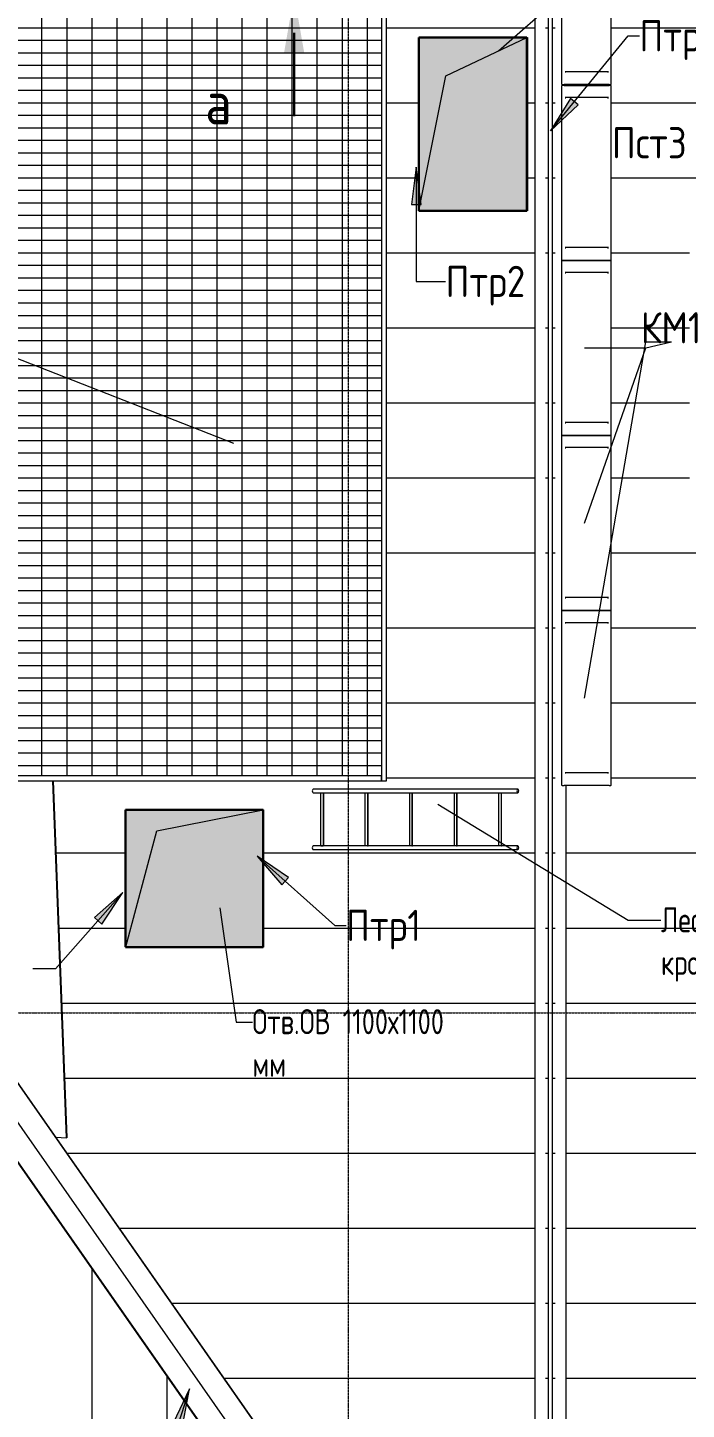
# Model space of a CAD drawing. Header units: millimetres. Extents: x -10178924 to 11692288, y -947381 to 58396.
# Drawn here: x 46286 to 51549, y -547449 to -536399 of the extents above; entities that cross this region are included whole.
import ezdxf

# ---------------------------------------------------------------- set-up
doc = ezdxf.new("R2010")
doc.units = ezdxf.units.MM
doc.linetypes.add('ADSK_Линия сетки', pattern=[25, 20, -2.5, 0, -2.5])
doc.linetypes.add('ADSK_Штриховая_ш3 п1_5', pattern=[4.5, 3, -1.5])
for name, color, linetype, lineweight in [('Аннотация', 7, 'Continuous', 18), ('Антураж', 7, 'Continuous', 18), ('Каркас', 7, 'Continuous', 18), ('Крыша', 7, 'Continuous', 9), ('Крыша штриховка', 7, 'Continuous', 9), ('Марки', 7, 'Continuous', 20), ('Обобщенные модели', 7, 'Continuous', 18), ('Ограждение', 7, 'Continuous', 9), ('Оси', 253, 'Continuous', 9), ('Перекрытие штриховка', 7, 'Continuous', 18), ('Разрезы', 7, 'Continuous', 9), ('Узлы', 7, 'Continuous', 18)]:
    doc.layers.add(name, color=color, linetype=linetype, lineweight=lineweight)
doc.layers.add('Линии', color=7, linetype='Continuous', lineweight=9, true_color=0x00a600)
doc.styles.add('GOST Common_1', font='GOST_Common.ttf', dxfattribs={"width": 0.9, "height": 250})
doc.styles.add('GOST Common_3', font='GOST_Common.ttf', dxfattribs={"width": 0.8, "height": 350})
doc.styles.add('GOST Common_4', font='GOST_Common.ttf', dxfattribs={"width": 0.9, "height": 200})

# ---------------------------------------------------------------- blocks, each defined once
blk = doc.blocks.new('Planka_konka_K1 - Кровля - Планка конька К1-2963682-План кровли АР')
at = {"layer": 'Обобщенные модели'}
for p, q in [((3030, 125), (-12389, 125)), ((3030, 17), (-12425, 17)), ((-12401, -17), (3030, -17)), ((-3906, -125), (-12556, -125)), ((1700, -125), (1694, -125))]:
    blk.add_line(p, q, dxfattribs=at)
blk = doc.blocks.new('Ограждение - Ограждение-2968468-План кровли АР')
at = {"layer": 'Ограждение'}
for p, q in [((45492, 20709), (45410, 20826)), ((45492, 20707), (45410, 20825)), ((50337, 13771), (45512, 20681)), ((50337, 13768), (45512, 20678)), ((45168, 20538), (45166, 20541)), ((45167, 20541), (45169, 20538)), ((50312, 13171), (45182, 20518)), ((45183, 20518), (50313, 13172)), ((45390, 20538), (45383, 20548)), ((50462, 13275), (45404, 20518)), ((50445, 13614), (50376, 13713)), ((50445, 13616), (50388, 13698)), ((50609, 13378), (50450, 13607)), ((50611, 13379), (50454, 13604)), ((50609, 13378), (50462, 13275)), ((50611, 13379), (50609, 13378)), ((50462, 13275), (50313, 13172)), ((50313, 13172), (50312, 13171))]:
    blk.add_line(p, q, dxfattribs=at)
blk = doc.blocks.new('Construction_Roof-Accessories_Lindab_KO - Construction_Roof-Accessories_Lindab_KO-4209799-План кровли АР')
at = {"layer": 'Обобщенные модели', "lineweight": 9}
for p, q in [((46637, 33032), (46630, 33032)), ((46630, 33030), (46976, 33030)), ((46976, 33032), (46970, 33032))]:
    blk.add_line(p, q, dxfattribs=at)
blk = doc.blocks.new('Construction_Roof-Accessories_Lindab_BR - Construction_Roof-Accessories_Lindab_BR-V45-План кровли АР')
at = {"layer": 'Обобщенные модели', "lineweight": 9}
for p, q in [((50554, 24863), (50556, 24863)), ((50554, 23463), (50554, 24863)), ((50572, 24863), (50556, 24863)), ((50572, 24863), (50577, 24863)), ((50577, 24863), (50584, 24863)), ((50584, 24863), (50921, 24863)), ((50921, 24863), (50928, 24863)), ((50928, 24863), (50931, 24863)), ((50946, 24863), (50931, 24863)), ((50946, 24863), (50949, 24863)), ((50949, 23463), (50949, 24863)), ((50556, 23463), (50554, 23463)), ((50556, 23463), (50572, 23463)), ((50577, 23463), (50572, 23463)), ((50584, 23463), (50577, 23463)), ((50921, 23463), (50584, 23463)), ((50928, 23463), (50921, 23463)), ((50931, 23463), (50928, 23463)), ((50931, 23463), (50946, 23463)), ((50949, 23463), (50946, 23463))]:
    blk.add_line(p, q, dxfattribs=at)
blk = doc.blocks.new('Антураж 5 - Антураж 5-5657084-План кровли АР')
at = {"layer": 'Антураж'}
for p, q in [((46597, 19246), (46488, 22100)), ((46490, 22100), (46599, 19246)), ((46511, 19251), (46597, 19246)), ((46599, 19246), (46597, 19246))]:
    blk.add_line(p, q, dxfattribs=at)
blk = doc.blocks.new('Ограждение - Ограждение-5946517-План кровли АР')
at = {"layer": 'Ограждение'}
for p, q in [((45687, 29196), (45687, 22140)), ((45727, 29196), (45687, 29196)), ((49114, 29196), (45727, 29196)), ((45727, 22140), (45727, 29196)), ((45727, 29196), (45727, 29156)), ((49114, 29156), (49114, 29196)), ((49121, 29188), (49114, 29188)), ((49121, 29163), (49121, 29188)), ((45727, 29156), (49114, 29156)), ((49114, 29163), (49121, 29163)), ((49114, 29156), (49114, 22100)), ((49154, 29156), (49114, 29156)), ((49121, 29163), (49121, 29156)), ((49146, 29163), (49121, 29163)), ((49146, 29156), (49146, 29163)), ((49154, 22100), (49154, 29156)), ((49114, 22140), (45687, 22140)), ((45687, 22140), (45727, 22140)), ((45687, 22140), (45687, 22100)), ((49114, 22100), (49114, 22140)), ((45687, 22100), (49114, 22100)), ((49114, 22100), (49154, 22100))]:
    blk.add_line(p, q, dxfattribs=at)
blk = doc.blocks.new('Лестница кровельная - Держатель желоба ВК-ЖД-D185x350 2-V98-План кровли АР')
at = {"layer": 'Каркас', "lineweight": 9}
for p, q in [((50202, 22035), (48567, 22035)), ((48567, 22005), (50202, 22005)), ((48628, 21580), (48628, 22005)), ((48628, 22005), (48646, 22005)), ((48648, 22005), (48646, 22005)), ((48646, 22005), (48646, 21580)), ((48652, 21580), (48652, 22005)), ((48983, 21582), (48983, 22007)), ((49000, 22007), (49000, 21582)), ((49006, 21582), (49006, 22004)), ((49339, 21581), (49339, 22006)), ((49339, 22006), (49356, 22006)), ((49356, 22006), (49356, 21581)), ((49362, 21581), (49362, 22004)), ((49695, 21581), (49695, 22006)), ((49695, 22006), (49712, 22006)), ((49712, 22006), (49712, 21581)), ((49718, 21581), (49718, 22004)), ((50050, 21581), (50050, 22006)), ((50050, 22006), (50068, 22006)), ((50068, 22006), (50068, 21581)), ((50073, 21581), (50073, 22004)), ((50202, 21581), (48567, 21581)), ((48567, 21551), (50202, 21551)), ((48646, 21580), (48628, 21580)), ((48646, 21580), (48648, 21580)), ((49000, 21582), (48983, 21582)), ((49000, 21582), (49006, 21582)), ((49356, 21581), (49339, 21581)), ((49356, 21581), (49362, 21581)), ((49712, 21581), (49695, 21581)), ((49712, 21581), (49718, 21581)), ((50068, 21581), (50050, 21581)), ((50068, 21581), (50073, 21581))]:
    blk.add_line(p, q, dxfattribs=at)
for centre, start_param, end_param in [((48567, 22020), 0, 3.141593), ((50202, 22020), 0, 3.141593), ((50202, 22020), 3.141593, 6.283185), ((48567, 21566), 0, 3.141593), ((50202, 21566), 0, 3.141593), ((50202, 21566), 3.141593, 6.283185)]:
    blk.add_ellipse(centre, major_axis=(0, 15), ratio=0.477465, start_param=start_param, end_param=end_param, dxfattribs=at)
blk = doc.blocks.new('Разрез - Номер вида спереди_3_5 мм-16061-План кровли АР')
at = {"layer": 'Разрезы'}
for points in [[(9.8, 0.4), (9.8, -0.39), (-0.33, -0.39), (-0.33, 0.4)], [(2.18, -4.67), (3, 0), (3.82, -4.67)]]:
    blk.add_hatch(color=256, dxfattribs=at).paths.add_polyline_path(points)
at = {"layer": 'Разрезы', "lineweight": 30}
blk.add_line((3, -3), (3, -9.66), dxfattribs=at)
blk = doc.blocks.new('Кровля')
at = {"layer": 'Аннотация', "lineweight": 9}
for points in [[(50463, 27300), (50684, 27507), (50623, 27557)], [(49391, 27010), (49352, 26710), (49431, 26710)], [(48119, 21498), (48317, 21269), (48369, 21328)], [(47047, 21208), (46819, 21009), (46878, 20956)], [(47579, 17238), (47449, 16965), (47524, 16940)]]:
    blk.add_hatch(color=256, dxfattribs=at).paths.add_polyline_path(points)
at = {"layer": 'Крыша штриховка'}
h = blk.add_hatch(dxfattribs=at)
h.set_pattern_fill('FP_26', color=256, style=0, pattern_type=2)
h.set_pattern_definition([(0, (10149.95, 0), (0, 600), [])])
h.paths.add_polyline_path([(50445, 13616), (50445, 28999), (50423, 28999), (50423, 13648)])
h.paths.add_polyline_path([(50337, 13771), (50337, 28999), (50105, 28999), (50105, 30399), (50337, 30399), (50337, 38619), (50388, 38619), (46294, 42523), (46410, 39477), (47180, 39476), (47183, 39472), (47183, 39450), (47179, 39447), (47050, 39447), (47050, 39023), (47027, 39023), (47027, 39447), (46694, 39447), (46694, 39023), (46671, 39023), (46671, 39447), (46411, 39447), (46427, 39022), (47180, 39022), (47183, 39019), (47183, 38996), (47179, 38992), (46428, 38992), (46446, 38525), (47985, 38525), (47985, 39445), (48379, 39445), (48379, 38525), (48642, 38525), (48642, 39445), (49036, 39445), (49036, 38045), (48823, 38045), (48822, 34256), (47002, 34256), (47002, 32933), (46607, 32933), (46607, 34256), (46503, 34256), (46438, 32535), (49329, 32535), (49329, 30515), (46395, 30515), (46395, 29513), (46322, 29513), (46310, 29196), (46545, 29196), (46545, 30399), (46939, 30399), (46939, 29196), (47156, 29196), (47156, 30399), (47551, 30399), (47551, 29196), (47804, 29196), (47804, 30399), (48198, 30399), (48198, 29196), (48419, 29196), (48419, 30399), (48813, 30399), (48813, 29196), (49072, 29196), (49072, 30332), (49466, 30332), (49466, 28932), (49154, 28932), (49153, 22100), (46490, 22100), (46599, 19246), (46597, 19246), (46510, 19251), (50313, 13805)])
h.paths.add_polyline_path([(48170, 20770), (47067, 20770), (47067, 21870), (48170, 21870), (48170, 21282)])
h.paths.add_polyline_path([(45420, 20812), (45151, 27844), (45104, 27844), (45060, 27855), (45061, 27841), (45079, 27842), (45145, 27841), (45413, 20822), (45419, 20813)])
h.paths.add_polyline_path([(50197, 21551), (48566, 21551), (48562, 21555), (48561, 21562), (48561, 21569), (48562, 21576), (48566, 21580), (48567, 21581), (48628, 21581), (48628, 22005), (48566, 22005), (48562, 22009), (48561, 22016), (48561, 22024), (48562, 22031), (48566, 22034), (48567, 22035), (50204, 22034), (50207, 22031), (50209, 22020), (50207, 22009), (50202, 22005), (50073, 22005), (50073, 21581), (50050, 21581), (50050, 22005), (49718, 22005), (49718, 21581), (49695, 21581), (49695, 22005), (49362, 22005), (49362, 21581), (49339, 21581), (49339, 22005), (49006, 22005), (49006, 21582), (48983, 21582), (48983, 22005), (48652, 22005), (48652, 21581), (50204, 21580), (50207, 21576), (50209, 21565), (50207, 21555), (50202, 21551), (50198, 21551)])
h.paths.add_polyline_path([(49415, 26660), (49411, 26660), (49411, 28047), (50280, 28047), (50280, 26660), (49776, 26660)])
h.paths.add_polyline_path([(45061, 28159), (45093, 28168), (45061, 28168), (45061, 28160)])
h.paths.add_polyline_path([(45152, 28171), (45437, 35643), (45287, 39576), (45287, 39545), (45282, 39545), (45431, 35643), (45145, 28171), (45151, 28171)])
h.paths.add_polyline_path([(49946, 28932), (49705, 28932), (49705, 30332), (50099, 30332), (50099, 28932), (49957, 28932)])
h.paths.add_polyline_path([(50445, 30399), (50445, 38565), (50423, 38586), (50423, 30399)])
h.paths.add_polyline_path([(46382, 30913), (46382, 30914), (46380, 30913)])
h.paths.add_polyline_path([(47558, 32831), (47285, 32831), (47285, 34030), (48477, 34030), (48477, 32831), (47608, 32831)])
h.paths.add_polyline_path([(45061, 37345), (45281, 37345), (45253, 38095), (45032, 38095), (45032, 37345)])
h.paths.add_polyline_path([(47763, 38545), (47398, 38545), (47398, 39945), (47793, 39945), (47793, 38545), (47765, 38545)])
h.paths.add_polyline_path([(45281, 39595), (45286, 39595), (45151, 43118), (45145, 43118), (45280, 39595)])
h.paths.add_polyline_path([(45068, 43118), (45079, 43118), (45103, 43118), (45067, 43128), (45068, 43118)])
h.paths.add_polyline_path([(45177, 43441), (45182, 43442), (45215, 43551), (45210, 43556), (45176, 43445), (45176, 43442)])
h = blk.add_hatch(dxfattribs=at)
h.set_pattern_fill('FP_19', color=256, style=0, pattern_type=2)
h.set_pattern_definition([(180, (12858, 0), (-7e-14, -600), [])])
h.paths.add_polyline_path([(55692, 8225), (55789, 8459), (55787, 8458), (55690, 8226)])
h.paths.add_polyline_path([(55876, 8456), (55881, 8468), (55863, 8463), (55871, 8459)])
h.paths.add_polyline_path([(55773, 8781), (55774, 8787), (55626, 12785), (55638, 12785), (55713, 12786), (55713, 12786), (55698, 12787), (55626, 12787), (55775, 16788), (55861, 16788), (55861, 16797), (55845, 16793), (55774, 16793), (55773, 16797), (55772, 16797), (55623, 12785), (55772, 8782), (55773, 8781)])
h.paths.add_polyline_path([(55861, 8782), (55861, 8784), (55855, 8783), (55861, 8782)])
h.paths.add_polyline_path([(54636, 9240), (54504, 12787), (54555, 14148), (51574, 14148), (51574, 16258), (51565, 16258), (51565, 16408), (51574, 16408), (51574, 16448), (54640, 16448), (54658, 16954), (54570, 19361), (53212, 19361), (53212, 20261), (54537, 20261), (54384, 24405), (51574, 24406), (51574, 26515), (51565, 26515), (51565, 26665), (51574, 26665), (51574, 26705), (54428, 26705), (54640, 32458), (51574, 32458), (51574, 34758), (54595, 34758), (54584, 35066), (52247, 35066), (52247, 36265), (54540, 36266), (54469, 38184), (54627, 42520), (50537, 38619), (50587, 38619), (50587, 29069), (50949, 29069), (50949, 27669), (50587, 27669), (50587, 27663), (50949, 27663), (50949, 22063), (50587, 22063), (50587, 13413), (50611, 13379), (50587, 13363), (50587, 13319), (50524, 13319), (50462, 13275), (50451, 13259), (54635, 9240)])
h.paths.add_polyline_path([(55700, 12787), (55700, 12787), (55700, 12787)])
h.paths.add_polyline_path([(50500, 13537), (50500, 38585), (50479, 38565), (50479, 30399), (50499, 30399), (50499, 28999), (50479, 28999), (50479, 13568), (50499, 13539)])
h.paths.add_polyline_path([(55773, 17115), (55774, 17120), (55507, 24363), (55505, 24363), (55772, 17116), (55773, 17115)])
h.paths.add_polyline_path([(55861, 17116), (55861, 17118), (55855, 17117), (55861, 17116)])
h.paths.add_polyline_path([(55504, 24383), (55507, 24383), (55486, 24951), (55509, 25570), (55506, 25570), (55483, 24950), (55503, 24406)])
h.paths.add_polyline_path([(55509, 25590), (55775, 32783), (55861, 32784), (55861, 32788), (55845, 32784), (55774, 32784), (55773, 32789), (55772, 32788), (55506, 25590)])
h.paths.add_polyline_path([(55861, 33107), (55861, 33110), (55854, 33109), (55861, 33107)])
h.paths.add_polyline_path([(55589, 38160), (55600, 38160), (55675, 38160), (55675, 38161), (55589, 38162), (55589, 38160)])
h.paths.add_polyline_path([(55662, 38162), (55662, 38162), (55662, 38162)])
h.paths.add_polyline_path([(55860, 43232), (55860, 43239), (55838, 43233), (55853, 43233)])
h.paths.add_polyline_path([(55836, 43551), (55831, 43559), (55824, 43554), (55836, 43551)])
h = blk.add_hatch(dxfattribs=at)
h.set_pattern_fill('FP_27', color=256, style=0, pattern_type=2)
h.set_pattern_definition([(270, (0, 2741.5), (600, 4e-14), [])])
h.paths.add_polyline_path([(45808, 13155), (45808, 13280), (50236, 13280), (46048, 19278), (39222, 19720), (45753, 13352), (45681, 13278), (45807, 13155)])
h.paths.add_polyline_path([(50382, 13172), (50382, 13173), (50403, 13234), (50400, 13232), (50382, 13172)])
h.paths.add_polyline_path([(50451, 13259), (50462, 13275), (50446, 13264), (50450, 13260)])
h.paths.add_polyline_path([(38470, 21002), (38471, 21009), (38468, 21008), (38469, 21004)])
at = {"layer": 'Перекрытие штриховка', "lineweight": 9, "true_color": 0x787878}
h = blk.add_hatch(dxfattribs=at)
h.set_pattern_fill('FP_52', color=8, style=0, pattern_type=2)
h.set_pattern_definition([(0, (0, 0), (0, 100), []), (90, (0, 0), (-200, 1e-14), [])])
h.paths.add_polyline_path([(45727, 22140), (49114, 22140), (49114, 29156), (45727, 29156), (45727, 22161)])
h.paths.add_polyline_path([(49119, 29156), (49121, 29156), (49121, 29163), (49114, 29163), (49114, 29156), (49116, 29156)])
h.paths.add_polyline_path([(49128, 29163), (49134, 29163), (49134, 29176), (49123, 29176), (49124, 29163), (49128, 29163)])
h.paths.add_polyline_path([(49123, 29170), (49123, 29176), (49121, 29176), (49121, 29170)])
h.paths.add_polyline_path([(49122, 29163), (49123, 29163), (49123, 29170), (49121, 29170), (49121, 29163)])
at = {"layer": 'Узлы', "true_color": 0xffffff}
for points in [[(49411, 26660), (50273, 26660), (50273, 28047), (49411, 28047), (49411, 26660)], [(47069, 20770), (48167, 20770), (48167, 21870), (47067, 21870), (47067, 20770)]]:
    blk.add_hatch(color=7, dxfattribs=at).paths.add_polyline_path(points)
at = {"layer": 'Аннотация', "lineweight": 9}
for p, q in [((50049, 27938), (51483, 29200)), ((50463, 27300), (51085, 28059)), ((51085, 28059), (51174, 28059)), ((50623, 27557), (50463, 27300)), ((50684, 27507), (50623, 27557)), ((50463, 27300), (50684, 27507)), ((49391, 27010), (49352, 26710)), ((49431, 26710), (49391, 27010)), ((49391, 27010), (49391, 26095)), ((47933, 24798), (42789, 26818)), ((49352, 26710), (49431, 26710)), ((49391, 26095), (49625, 26095)), ((49562, 21915), (51085, 20986)), ((48119, 21498), (48317, 21269)), ((48369, 21328), (48119, 21498)), ((48119, 21498), (48741, 20945)), ((48317, 21269), (48369, 21328)), ((47047, 21208), (46509, 20597)), ((47047, 21208), (46819, 21009)), ((46878, 20956), (47047, 21208)), ((46819, 21009), (46878, 20956)), ((47822, 21085), (47952, 20171)), ((48741, 20945), (48830, 20945)), ((51085, 20986), (51346, 20986)), ((46509, 20597), (46327, 20597)), ((47952, 20171), (48081, 20171)), ((47579, 17238), (47408, 16712)), ((47579, 17238), (47449, 16965)), ((47524, 16940), (47579, 17238))]:
    blk.add_line(p, q, dxfattribs=at)
at = {"layer": 'Крыша'}
for p, q in [((49411, 28047), (50280, 28047)), ((49411, 26660), (49411, 28047)), ((50280, 28047), (50280, 26660)), ((50280, 26660), (49411, 26660)), ((47067, 20770), (47067, 21870)), ((47067, 21870), (48170, 21870)), ((48170, 21870), (48170, 20770)), ((48170, 20770), (47067, 20770))]:
    blk.add_line(p, q, dxfattribs=at)
at = {"layer": 'Линии', "color": 7, "linetype": 'ADSK_Штриховая_ш3 п1_5', "lineweight": 30}
for p, q in [((50273, 28047), (49411, 28047)), ((49411, 28047), (49411, 26660)), ((50273, 26660), (50273, 28047)), ((49411, 26660), (50273, 26660)), ((48167, 21870), (47067, 21870)), ((47067, 21870), (47067, 20770)), ((48167, 20770), (48167, 21870)), ((47067, 20770), (48167, 20770))]:
    blk.add_line(p, q, dxfattribs=at)
at = {"layer": 'Линии', "color": 7}
for p, q in [((49628, 27739), (50273, 28047)), ((49411, 26660), (49628, 27739)), ((47317, 21700), (48167, 21870)), ((47069, 20773), (47317, 21700))]:
    blk.add_line(p, q, dxfattribs=at)
at = {"layer": 'Марки'}
for p, q in [((50736, 22763), (51224, 25613)), ((50736, 24163), (51224, 25563)), ((50736, 25563), (51224, 25563)), ((51224, 25563), (51431, 25613)), ((51224, 25613), (51431, 25613)), ((51224, 25563), (51431, 25613))]:
    blk.add_line(p, q, dxfattribs=at)
at = {"layer": 'Оси', "linetype": 'ADSK_Линия сетки'}
for p, q in [((48850, -5631), (48850, 44223)), ((-13798, 20245), (56005, 20245))]:
    blk.add_line(p, q, dxfattribs=at)
at = {"layer": 'Антураж'}
blk.add_blockref('Антураж 5 - Антураж 5-5657084-План кровли АР', (0, 0), dxfattribs=at)
at = {"layer": 'Каркас'}
blk.add_blockref('Лестница кровельная - Держатель желоба ВК-ЖД-D185x350 2-V98-План кровли АР', (0, 0), dxfattribs=at)
at = {"layer": 'Обобщенные модели'}
for name, p, rotation in [('Planka_konka_K1 - Кровля - Планка конька К1-2963682-План кровли АР', (50462, 25969), 89.99999999999991), ('Construction_Roof-Accessories_Lindab_KO - Construction_Roof-Accessories_Lindab_KO-4209799-План кровли АР', (97556, 60802), 180), ('Construction_Roof-Accessories_Lindab_KO - Construction_Roof-Accessories_Lindab_KO-4209799-План кровли АР', (97556, 60596), 180), ('Construction_Roof-Accessories_Lindab_KO - Construction_Roof-Accessories_Lindab_KO-4209799-План кровли АР', (97556, 59396), 180), ('Construction_Roof-Accessories_Lindab_KO - Construction_Roof-Accessories_Lindab_KO-4209799-План кровли АР', (97556, 59196), 180), ('Construction_Roof-Accessories_Lindab_KO - Construction_Roof-Accessories_Lindab_KO-4209799-План кровли АР', (97556, 57996), 180), ('Construction_Roof-Accessories_Lindab_KO - Construction_Roof-Accessories_Lindab_KO-4209799-План кровли АР', (97556, 57796), 180), ('Construction_Roof-Accessories_Lindab_KO - Construction_Roof-Accessories_Lindab_KO-4209799-План кровли АР', (97556, 56596), 180), ('Construction_Roof-Accessories_Lindab_KO - Construction_Roof-Accessories_Lindab_KO-4209799-План кровли АР', (97556, 56396), 180), ('Construction_Roof-Accessories_Lindab_KO - Construction_Roof-Accessories_Lindab_KO-4209799-План кровли АР', (97556, 55196), 180)]:
    blk.add_blockref(name, p, dxfattribs=dict(at, rotation=rotation))
for p in [(0, 4206), (0, 2800), (0, 1400), (0, 0), (0, -1400)]:
    blk.add_blockref('Construction_Roof-Accessories_Lindab_BR - Construction_Roof-Accessories_Lindab_BR-V45-План кровли АР', p, dxfattribs=at)
at = {"layer": 'Ограждение'}
for name in ['Ограждение - Ограждение-5946517-План кровли АР', 'Ограждение - Ограждение-2968468-План кровли АР']:
    blk.add_blockref(name, (0, 0), dxfattribs=at)
at = {"layer": 'Разрезы', "lineweight": 50, "xscale": 99.99999999999993, "yscale": 99.99999999999993, "zscale": 99.99999999999993}
blk.add_blockref('Разрез - Номер вида спереди_3_5 мм-16061-План кровли АР', (48115, 28383), dxfattribs=at)
at = {"layer": 'Аннотация', "lineweight": 9, "attachment_point": 1, "line_spacing_factor": 1.022766}
for s, insert, char_height, width, style in [('\\pxt1.44,2.88,4.32,5.76,7.2,8.64,10.08,11.52,12.96,14.4,15.84,17.28,18.72,20.16,21.6,23.04,24.48,25.92,27.36,28.8,30.24,31.68,33.12,34.56,36,37.44,38.88,40.32,41.76,43.2,44.64,46.08;{Птр1}', (51174, 28184), 250, 887.4, 'GOST Common_4'), ('\\pxt1.44,2.88,4.32,5.76,7.2,8.64,10.08,11.52,12.96,14.4,15.84,17.28,18.72,20.16,21.6,23.04,24.48,25.92,27.36,28.8,30.24,31.68,33.12,34.56,36,37.44,38.88,40.32,41.76,43.2,44.64,46.08;{Пст3}', (50954, 27329), 250, 792, 'GOST Common_4'), ('\\pxt1.44,2.88,4.32,5.76,7.2,8.64,10.08,11.52,12.96,14.4,15.84,17.28,18.72,20.16,21.6,23.04,24.48,25.92,27.36,28.8,30.24,31.68,33.12,34.56,36,37.44,38.88,40.32,41.76,43.2,44.64,46.08;{Птр2}', (49625, 26220), 250, 887.4, 'GOST Common_4'), ('\\pxt1.44,2.88,4.32,5.76,7.2,8.64,10.08,11.52,12.96,14.4,15.84,17.28,18.72,20.16,21.6,23.04,24.48,25.92,27.36,28.8,30.24,31.68,33.12,34.56,36,37.44,38.88,40.32,41.76,43.2,44.64,46.08;{Птр1}', (48830, 21070), 250, 887.4, 'GOST Common_4'), ('\\pxt1.8,3.6,5.4,7.2,9,10.8,12.6,14.4,16.2,18,19.8,21.6,23.4,25.2,27,28.8,30.6,32.4,34.2,36,37.8,39.6,41.4,43.2,45,46.8,48.6,50.4,52.2,54,55.8,57.6;{Лестница кровельная}', (51346, 21090), 200, 1571.4, 'GOST Common_3'), ('\\pxt1.8,3.6,5.4,7.2,9,10.8,12.6,14.4,16.2,18,19.8,21.6,23.4,25.2,27,28.8,30.6,32.4,34.2,36,37.8,39.6,41.4,43.2,45,46.8,48.6,50.4,52.2,54,55.8,57.6;{Отв.ОВ 1100х1100 мм}', (48081, 20275), 200, 1530, 'GOST Common_3')]:
    blk.add_mtext(s, dxfattribs=dict(at, insert=insert, char_height=char_height, width=width, style=style))
at = {"layer": 'Марки', "lineweight": 9, "insert": (51427, 25724), "char_height": 250, "width": 500.4, "attachment_point": 5, "line_spacing_factor": 1.022766, "style": 'GOST Common_4'}
blk.add_mtext('\\pxqc,t4.572,9.144,13.716,18.288,22.86,27.432,32.004,36.576,41.148,45.72,50.292,54.864,59.436,64.008,68.58,73.152,77.724,82.296,86.868,91.44,96.012,100.584,105.156,109.728,114.3,118.872,123.444,128.016,132.588,137.16,141.732,146.304;{КМ1}', dxfattribs=at)
at = {"layer": 'Разрезы', "insert": (47810, 27525), "char_height": 350, "width": 232.8, "attachment_point": 5, "line_spacing_factor": 1.022766, "style": 'GOST Common_1'}
blk.add_mtext('\\pxqc,t2.90286,5.80571,8.70857,11.61143,14.51429,17.41714,20.32,23.22286,26.12571,29.02857,31.93143,34.83429,37.73714,40.64,43.54286,46.44571,49.34857,52.25143,55.15429,58.05714,60.96,63.86286,66.76571,69.66857,72.57143,75.47429,78.37714,81.28,84.18286,87.08571,89.98857,92.89143;{а}', dxfattribs=at)

msp = doc.modelspace()

# ---------------------------------------------------------------- block references
msp.add_blockref('Кровля', (0, -564523.7))

doc.saveas('drawing.dxf')
